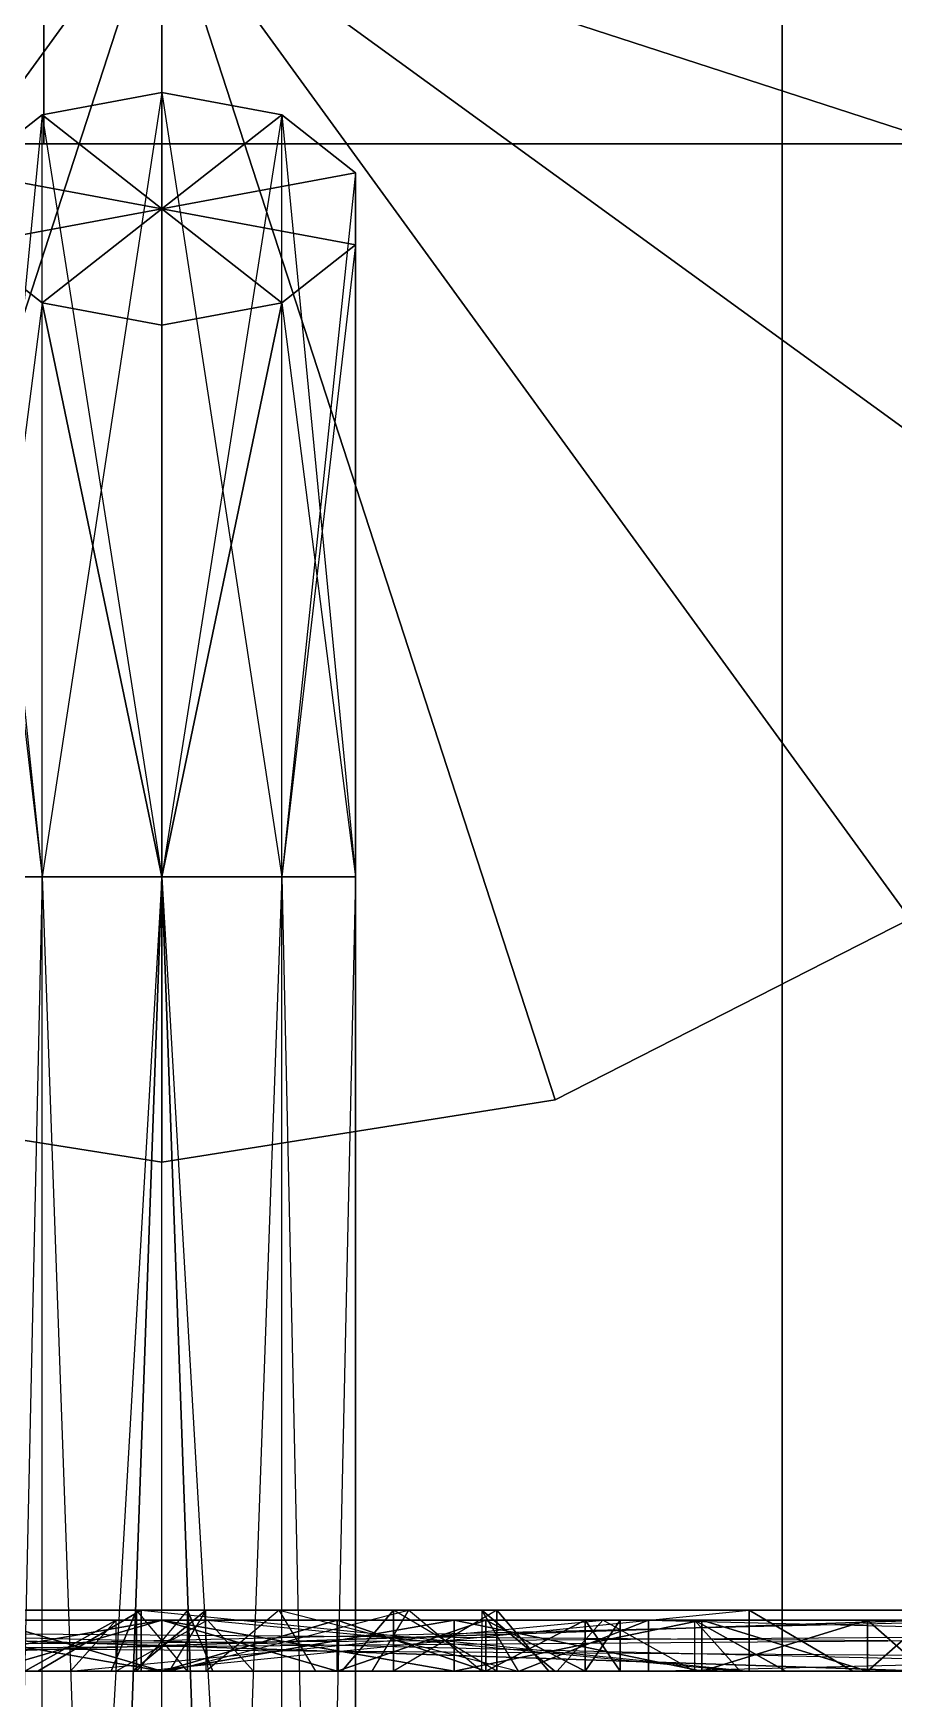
# Model space of a CAD drawing. Extents: x -14.5 to 19.3, y -2 to 15.6.
# Drawn here: x 12.574 to 13.419, y 0.473 to 2.108 of the extents above; entities that cross this region are included whole.
import ezdxf

# ---------------------------------------------------------------- set-up
doc = ezdxf.new("R2010")
doc.units = 0
doc.layers.add('UB3D', color=1, linetype='CONTINUOUS')

msp = doc.modelspace()

# ---------------------------------------------------------------- linework, layer by layer
at = {"layer": 'UB3D', "color": 77}
for points in [[(9.534, 2, -3.634), (17.334, 2, -3.634), (17.334, 10.5, -3.634), (9.534, 10.5, -3.634)], [(17.334, 2, -3.884), (9.534, 2, -3.884), (9.534, 10.5, -3.884), (17.334, 10.5, -3.884)], [(9.534, 2, -13.984), (17.334, 2, -13.984), (17.334, 10.5, -13.984), (9.534, 10.5, -13.984)], [(17.334, 2, -14.234), (9.534, 2, -14.234), (9.534, 10.5, -14.234), (17.334, 10.5, -14.234)], [(12.584, 2, -9.059), (12.584, 2, -8.809), (12.584, 10.5, -8.809), (12.584, 10.5, -9.059)], [(12.584, 2, -8.809), (14.284, 2, -8.809), (14.284, 10.5, -8.809), (12.584, 10.5, -8.809)], [(14.284, 2, -9.059), (12.584, 2, -9.059), (12.584, 10.5, -9.059), (14.284, 10.5, -9.059)], [(13.309, 0.5, -14.234), (13.309, 0.5, -3.634), (13.309, 10.5, -3.634), (13.309, 10.5, -14.234)], [(13.309, 0.5, -3.634), (13.559, 0.5, -3.634), (13.559, 10.5, -3.634), (13.309, 10.5, -3.634)], [(13.559, 0.5, -14.234), (13.309, 0.5, -14.234), (13.309, 10.5, -14.234), (13.559, 10.5, -14.234)], [(9.534, 2, -3.634), (17.334, 2, -3.634), (17.334, 2.5, -3.634), (9.534, 2.5, -3.634)], [(17.334, 2, -14.234), (9.534, 2, -14.234), (9.534, 2.5, -14.234), (17.334, 2.5, -14.234)], [(9.534, 2, -14.234), (9.534, 2, -3.634), (17.334, 2, -3.634)], [(9.534, 2, -14.234), (17.334, 2, -3.634), (17.334, 2, -14.234)], [(9.534, 2, -14.234), (17.334, 2, -14.234), (9.534, 2, -14.234)], [(9.534, 2, -3.884), (9.534, 2, -3.634), (17.334, 2, -3.634)], [(9.534, 2, -3.884), (17.334, 2, -3.634), (17.334, 2, -3.884)], [(9.534, 2, -3.884), (17.334, 2, -3.884), (9.534, 2, -3.884)], [(9.534, 2, -14.234), (9.534, 2, -13.984), (17.334, 2, -13.984)], [(9.534, 2, -14.234), (17.334, 2, -13.984), (17.334, 2, -14.234)], [(9.534, 2, -14.234), (17.334, 2, -14.234), (9.534, 2, -14.234)], [(12.584, 2, -9.059), (12.584, 2, -8.809), (14.284, 2, -8.809)], [(12.584, 2, -9.059), (14.284, 2, -8.809), (14.284, 2, -9.059)], [(12.584, 2, -9.059), (14.284, 2, -9.059), (12.584, 2, -9.059)], [(13.309, 0.5, -14.234), (13.309, 0.5, -3.634), (13.559, 0.5, -3.634)], [(13.309, 0.5, -14.234), (13.559, 0.5, -3.634), (13.559, 0.5, -14.234)], [(13.309, 0.5, -14.234), (13.559, 0.5, -14.234), (13.309, 0.5, -14.234)]]:
    msp.add_3dface(points, dxfattribs=at)
at = {"layer": 'UB3D', "color": 175}
for points in [[(12.7, 2.25, 1.7), (11.45, 2.250001, 1.7), (11.51118, 1.863728, 1.7)], [(12.7, 2.25, 9.7), (11.51118, 1.863728, 9.7), (11.45, 2.249999, 9.7)], [(12.7, 2.25, 1.7), (11.51118, 1.863728, 1.7), (11.688729, 1.515268, 1.7)], [(12.7, 2.25, 9.7), (11.688729, 1.515268, 9.7), (11.51118, 1.863728, 9.7)], [(12.7, 2.25, 1.7), (11.688729, 1.515268, 1.7), (11.965269, 1.238728, 1.7)], [(12.7, 2.25, 9.7), (11.965269, 1.238728, 9.7), (11.688729, 1.515268, 9.7)], [(12.7, 2.25, 1.7), (11.965269, 1.238728, 1.7), (12.313729, 1.061179, 1.7)], [(12.7, 2.25, 9.7), (12.313729, 1.061179, 9.7), (11.965269, 1.238728, 9.7)], [(12.7, 2.25, 1.7), (12.313729, 1.061179, 1.7), (12.7, 0.999999, 1.7)], [(12.7, 2.25, 9.7), (12.7, 0.999999, 9.7), (12.313729, 1.061179, 9.7)], [(12.7, 2.25, 1.7), (12.7, 0.999999, 1.7), (13.086271, 1.061179, 1.7)], [(12.7, 2.25, 1.7), (13.086271, 1.061179, 1.7), (13.434731, 1.238728, 1.7)], [(12.7, 2.25, 1.7), (13.434731, 1.238728, 1.7), (13.711271, 1.515268, 1.7)], [(12.7, 2.25, 1.7), (13.711271, 1.515268, 1.7), (13.88882, 1.863728, 1.7)], [(12.7, 2.25, 9.7), (13.949999, 2.249999, 9.7), (13.88882, 1.863728, 9.7)], [(12.7, 2.25, 9.7), (13.88882, 1.863728, 9.7), (13.711271, 1.515268, 9.7)], [(12.7, 2.25, 9.7), (13.711271, 1.515268, 9.7), (13.434731, 1.238728, 9.7)], [(12.7, 2.25, 9.7), (13.434731, 1.238728, 9.7), (13.086271, 1.061179, 9.7)], [(12.7, 2.25, 9.7), (13.086271, 1.061179, 9.7), (12.7, 0.999999, 9.7)], [(13.434731, 1.238728, 1.7), (13.086271, 1.061179, 1.7), (13.086271, 1.061179, 9.7), (13.434731, 1.238728, 9.7)], [(12.7, 0.999999, 1.7), (12.313729, 1.061179, 1.7), (12.313729, 1.061179, 9.7), (12.7, 0.999999, 9.7)], [(13.086271, 1.061179, 1.7), (12.7, 0.999999, 1.7), (12.7, 0.999999, 9.7), (13.086271, 1.061179, 9.7)]]:
    msp.add_3dface(points, dxfattribs=at)
at = {"layer": 'UB3D', "color": 254}
for points in [[(12.5824, 2.02831, -0.3), (12.7, 1.280011, -1.5), (12.7, 2.050101, -0.3)], [(12.5824, 2.02831, -0.3), (12.5824, 2.02831, 3.7), (12.7, 2.050101, -0.3)], [(12.5824, 2.02831, 3.7), (12.7, 2.050101, -0.3), (12.7, 2.050101, 3.7)], [(12.7, 1.936013, 3.7), (12.7, 2.050101, 3.7), (12.5824, 2.02831, 3.7)], [(12.7, 1.280011, 12.9), (12.7, 2.050101, 11.7), (12.5824, 1.280011, 12.8618)], [(12.7, 2.050101, 11.7), (12.5824, 1.280011, 12.8618), (12.5824, 2.02831, 11.7)], [(12.7, 2.050101, 11.7), (12.7, 2.050101, 7.7), (12.5824, 2.02831, 11.7)], [(12.7, 2.050101, 7.7), (12.5824, 2.02831, 11.7), (12.5824, 2.02831, 7.7)], [(12.7, 1.936013, 7.7), (12.5824, 2.02831, 7.7), (12.7, 2.050101, 7.7)], [(12.7, 1.280011, -1.5), (12.7, 2.050101, -0.3), (12.8176, 1.280011, -1.4618)], [(12.7, 2.050101, -0.3), (12.8176, 1.280011, -1.4618), (12.8176, 2.02831, -0.3)], [(12.7, 2.050101, -0.3), (12.7, 2.050101, 3.7), (12.8176, 2.02831, -0.3)], [(12.7, 2.050101, 3.7), (12.8176, 2.02831, -0.3), (12.8176, 2.02831, 3.7)], [(12.7, 1.936013, 3.7), (12.8176, 2.02831, 3.7), (12.7, 2.050101, 3.7)], [(12.8176, 2.02831, 11.7), (12.7, 1.280011, 12.9), (12.7, 2.050101, 11.7)], [(12.8176, 2.02831, 11.7), (12.8176, 2.02831, 7.7), (12.7, 2.050101, 11.7)], [(12.8176, 2.02831, 7.7), (12.7, 2.050101, 11.7), (12.7, 2.050101, 7.7)], [(12.7, 1.936013, 7.7), (12.7, 2.050101, 7.7), (12.8176, 2.02831, 7.7)], [(12.5098, 1.971266, -0.3), (12.5824, 1.280011, -1.4618), (12.5824, 2.02831, -0.3)], [(12.5098, 1.971266, -0.3), (12.5098, 1.971266, 3.7), (12.5824, 2.02831, -0.3)], [(12.5098, 1.971266, 3.7), (12.5824, 2.02831, -0.3), (12.5824, 2.02831, 3.7)], [(12.7, 1.936013, 3.7), (12.5824, 2.02831, 3.7), (12.5098, 1.971266, 3.7)], [(12.5824, 1.280011, 12.8618), (12.5824, 2.02831, 11.7), (12.5098, 1.280011, 12.7618)], [(12.5824, 2.02831, 11.7), (12.5098, 1.280011, 12.7618), (12.5098, 1.971266, 11.7)], [(12.5824, 2.02831, 11.7), (12.5824, 2.02831, 7.7), (12.5098, 1.971266, 11.7)], [(12.5824, 2.02831, 7.7), (12.5098, 1.971266, 11.7), (12.5098, 1.971266, 7.7)], [(12.7, 1.936013, 7.7), (12.5098, 1.971266, 7.7), (12.5824, 2.02831, 7.7)], [(12.5824, 1.280011, -1.4618), (12.5824, 2.02831, -0.3), (12.7, 1.280011, -1.5)], [(12.7, 1.936013, 3.7), (12.8902, 1.971266, 3.7), (12.8176, 2.02831, 3.7)], [(12.8176, 1.280011, 12.8618), (12.8176, 2.02831, 11.7), (12.7, 1.280011, 12.9)], [(12.7, 1.936013, 7.7), (12.8176, 2.02831, 7.7), (12.8902, 1.971266, 7.7)], [(12.8176, 1.280011, -1.4618), (12.8176, 2.02831, -0.3), (12.8902, 1.280011, -1.3618)], [(12.8176, 2.02831, -0.3), (12.8902, 1.280011, -1.3618), (12.8902, 1.971266, -0.3)], [(12.8176, 2.02831, -0.3), (12.8176, 2.02831, 3.7), (12.8902, 1.971266, -0.3)], [(12.8176, 2.02831, 3.7), (12.8902, 1.971266, -0.3), (12.8902, 1.971266, 3.7)], [(12.8902, 1.971266, 11.7), (12.8176, 1.280011, 12.8618), (12.8176, 2.02831, 11.7)], [(12.8902, 1.971266, 11.7), (12.8902, 1.971266, 7.7), (12.8176, 2.02831, 11.7)], [(12.8902, 1.971266, 7.7), (12.8176, 2.02831, 11.7), (12.8176, 2.02831, 7.7)], [(12.5098, 1.280011, -1.3618), (12.5098, 1.971266, -0.3), (12.5824, 1.280011, -1.4618)], [(12.7, 1.936013, 3.7), (12.5098, 1.971266, 3.7), (12.5098, 1.90076, 3.7)], [(12.7, 1.936013, 7.7), (12.5098, 1.90076, 7.7), (12.5098, 1.971266, 7.7)], [(12.7, 1.936013, 3.7), (12.8902, 1.90076, 3.7), (12.8902, 1.971266, 3.7)], [(12.7, 1.936013, 7.7), (12.8902, 1.971266, 7.7), (12.8902, 1.90076, 7.7)], [(12.8902, 1.280011, 12.7618), (12.8902, 1.971266, 11.7), (12.8176, 1.280011, 12.8618)], [(12.8902, 1.280011, -1.3618), (12.8902, 1.971266, -0.3), (12.8902, 1.280011, -1.2382)], [(12.8902, 1.971266, -0.3), (12.8902, 1.280011, -1.2382), (12.8902, 1.90076, -0.3)], [(12.8902, 1.971266, -0.3), (12.8902, 1.971266, 3.7), (12.8902, 1.90076, -0.3)], [(12.8902, 1.971266, 3.7), (12.8902, 1.90076, -0.3), (12.8902, 1.90076, 3.7)], [(12.8902, 1.90076, 11.7), (12.8902, 1.280011, 12.7618), (12.8902, 1.971266, 11.7)], [(12.8902, 1.90076, 11.7), (12.8902, 1.90076, 7.7), (12.8902, 1.971266, 11.7)], [(12.8902, 1.90076, 7.7), (12.8902, 1.971266, 11.7), (12.8902, 1.971266, 7.7)], [(12.7, 1.936013, 3.7), (12.5098, 1.90076, 3.7), (12.5824, 1.843716, 3.7)], [(12.7, 1.936013, 7.7), (12.5824, 1.843716, 7.7), (12.5098, 1.90076, 7.7)], [(12.7, 1.936013, 3.7), (12.5824, 1.843716, 3.7), (12.7, 1.821926, 3.7)], [(12.7, 1.936013, 7.7), (12.7, 1.821926, 7.7), (12.5824, 1.843716, 7.7)], [(12.7, 1.936013, 3.7), (12.7, 1.821926, 3.7), (12.8176, 1.843716, 3.7)], [(12.7, 1.936013, 3.7), (12.8176, 1.843716, 3.7), (12.8902, 1.90076, 3.7)], [(12.7, 1.936013, 7.7), (12.8902, 1.90076, 7.7), (12.8176, 1.843716, 7.7)], [(12.7, 1.936013, 7.7), (12.8176, 1.843716, 7.7), (12.7, 1.821926, 7.7)], [(12.5824, 1.843716, -0.3), (12.5098, 1.280011, -1.2382), (12.5098, 1.90076, -0.3)], [(12.5824, 1.843716, -0.3), (12.5824, 1.843716, 3.7), (12.5098, 1.90076, -0.3)], [(12.5824, 1.843716, 3.7), (12.5098, 1.90076, -0.3), (12.5098, 1.90076, 3.7)], [(12.5098, 1.280011, 12.6382), (12.5098, 1.90076, 11.7), (12.5824, 1.280011, 12.5382)], [(12.5098, 1.90076, 11.7), (12.5824, 1.280011, 12.5382), (12.5824, 1.843716, 11.7)], [(12.5098, 1.90076, 11.7), (12.5098, 1.90076, 7.7), (12.5824, 1.843716, 11.7)], [(12.5098, 1.90076, 7.7), (12.5824, 1.843716, 11.7), (12.5824, 1.843716, 7.7)], [(12.8902, 1.280011, -1.2382), (12.8902, 1.90076, -0.3), (12.8176, 1.280011, -1.1382)], [(12.8902, 1.90076, -0.3), (12.8176, 1.280011, -1.1382), (12.8176, 1.843716, -0.3)], [(12.8902, 1.90076, -0.3), (12.8902, 1.90076, 3.7), (12.8176, 1.843716, -0.3)], [(12.8902, 1.90076, 3.7), (12.8176, 1.843716, -0.3), (12.8176, 1.843716, 3.7)], [(12.8176, 1.843716, 11.7), (12.8902, 1.280011, 12.6382), (12.8902, 1.90076, 11.7)], [(12.8176, 1.843716, 11.7), (12.8176, 1.843716, 7.7), (12.8902, 1.90076, 11.7)], [(12.8176, 1.843716, 7.7), (12.8902, 1.90076, 11.7), (12.8902, 1.90076, 7.7)], [(12.8902, 1.280011, 12.6382), (12.8902, 1.90076, 11.7), (12.8902, 1.280011, 12.7618)], [(12.7, 1.280011, -1.1382), (12.5824, 1.843716, -0.3), (12.5098, 1.280011, -1.2382)], [(12.7, 1.821926, -0.3), (12.7, 1.280011, -1.1382), (12.5824, 1.843716, -0.3)], [(12.7, 1.821926, -0.3), (12.7, 1.821926, 3.7), (12.5824, 1.843716, -0.3)], [(12.7, 1.821926, 3.7), (12.5824, 1.843716, -0.3), (12.5824, 1.843716, 3.7)], [(12.5824, 1.280011, 12.5382), (12.5824, 1.843716, 11.7), (12.7, 1.280011, 12.5)], [(12.5824, 1.843716, 11.7), (12.7, 1.280011, 12.5), (12.7, 1.821926, 11.7)], [(12.5824, 1.843716, 11.7), (12.5824, 1.843716, 7.7), (12.7, 1.821926, 11.7)], [(12.5824, 1.843716, 7.7), (12.7, 1.821926, 11.7), (12.7, 1.821926, 7.7)], [(12.8176, 1.280011, -1.1382), (12.8176, 1.843716, -0.3), (12.7, 1.280011, -1.1)], [(12.8176, 1.843716, -0.3), (12.7, 1.280011, -1.1), (12.7, 1.821926, -0.3)], [(12.8176, 1.843716, -0.3), (12.8176, 1.843716, 3.7), (12.7, 1.821926, -0.3)], [(12.8176, 1.843716, 3.7), (12.7, 1.821926, -0.3), (12.7, 1.821926, 3.7)], [(12.7, 1.821926, 11.7), (12.7, 1.280011, 12.5382), (12.8176, 1.843716, 11.7)], [(12.7, 1.280011, 12.5382), (12.8176, 1.843716, 11.7), (12.8902, 1.280011, 12.6382)], [(12.7, 1.821926, 11.7), (12.7, 1.821926, 7.7), (12.8176, 1.843716, 11.7)], [(12.7, 1.821926, 7.7), (12.8176, 1.843716, 11.7), (12.8176, 1.843716, 7.7)], [(12.7, 1.280011, -1.1), (12.7, 1.821926, -0.3), (12.7, 1.280011, -1.1382)], [(12.7, 1.280011, 12.5), (12.7, 1.821926, 11.7), (12.7, 1.280011, 12.5382)], [(12.5824, -2, -1.1382), (12.7, 1.280011, -1.1382), (12.5098, -2, -1.2382)], [(12.7, 1.280011, -1.1382), (12.5098, -2, -1.2382), (12.5098, 1.280011, -1.2382)], [(12.5098, -2, -1.3618), (12.5098, 1.280011, -1.3618), (12.5824, -2, -1.4618)], [(12.5098, 1.280011, -1.3618), (12.5824, -2, -1.4618), (12.5824, 1.280011, -1.4618)], [(12.5824, -2, 12.8618), (12.5824, 1.280011, 12.8618), (12.5098, -2, 12.7618)], [(12.5824, 1.280011, 12.8618), (12.5098, -2, 12.7618), (12.5098, 1.280011, 12.7618)], [(12.5098, -2, 12.6382), (12.5098, 1.280011, 12.6382), (12.5824, -2, 12.5382)], [(12.5098, 1.280011, 12.6382), (12.5824, -2, 12.5382), (12.5824, 1.280011, 12.5382)], [(12.7, -2, -1.1), (12.7, 1.280011, -1.1), (12.5824, -2, -1.1382)], [(12.7, 1.280011, -1.1), (12.5824, -2, -1.1382), (12.7, 1.280011, -1.1382)], [(12.5824, -2, -1.4618), (12.5824, 1.280011, -1.4618), (12.7, -2, -1.5)], [(12.5824, 1.280011, -1.4618), (12.7, -2, -1.5), (12.7, 1.280011, -1.5)], [(12.7, -2, 12.9), (12.7, 1.280011, 12.9), (12.5824, -2, 12.8618)], [(12.7, 1.280011, 12.9), (12.5824, -2, 12.8618), (12.5824, 1.280011, 12.8618)], [(12.5824, -2, 12.5382), (12.5824, 1.280011, 12.5382), (12.7, -2, 12.5)], [(12.5824, 1.280011, 12.5382), (12.7, -2, 12.5), (12.7, 1.280011, 12.5)], [(12.7, -2, -1.5), (12.7, 1.280011, -1.5), (12.8176, -2, -1.4618)], [(12.7, 1.280011, -1.5), (12.8176, -2, -1.4618), (12.8176, 1.280011, -1.4618)], [(12.8176, -2, -1.1382), (12.8176, 1.280011, -1.1382), (12.7, -2, -1.1)], [(12.8176, 1.280011, -1.1382), (12.7, -2, -1.1), (12.7, 1.280011, -1.1)], [(12.7, -2, 12.5), (12.7, 1.280011, 12.5), (12.8176, -2, 12.5382)], [(12.7, 1.280011, 12.5), (12.8176, -2, 12.5382), (12.7, 1.280011, 12.5382)], [(12.8176, -2, 12.5382), (12.7, 1.280011, 12.5382), (12.8902, -2, 12.6382)], [(12.7, 1.280011, 12.5382), (12.8902, -2, 12.6382), (12.8902, 1.280011, 12.6382)], [(12.8176, -2, 12.8618), (12.8176, 1.280011, 12.8618), (12.7, -2, 12.9)], [(12.8176, 1.280011, 12.8618), (12.7, -2, 12.9), (12.7, 1.280011, 12.9)], [(12.8176, -2, -1.4618), (12.8176, 1.280011, -1.4618), (12.8902, -2, -1.3618)], [(12.8176, 1.280011, -1.4618), (12.8902, -2, -1.3618), (12.8902, 1.280011, -1.3618)], [(12.8902, -2, -1.2382), (12.8902, 1.280011, -1.2382), (12.8176, -2, -1.1382)], [(12.8902, 1.280011, -1.2382), (12.8176, -2, -1.1382), (12.8176, 1.280011, -1.1382)], [(12.8902, -2, 12.7618), (12.8902, 1.280011, 12.7618), (12.8176, -2, 12.8618)], [(12.8902, 1.280011, 12.7618), (12.8176, -2, 12.8618), (12.8176, 1.280011, 12.8618)], [(12.8902, -2, -1.3618), (12.8902, 1.280011, -1.3618), (12.8902, -2, -1.2382)], [(12.8902, 1.280011, -1.3618), (12.8902, -2, -1.2382), (12.8902, 1.280011, -1.2382)], [(12.8902, -2, 12.6382), (12.8902, 1.280011, 12.6382), (12.8902, -2, 12.7618)], [(12.8902, 1.280011, 12.6382), (12.8902, -2, 12.7618), (12.8902, 1.280011, 12.7618)]]:
    msp.add_3dface(points, dxfattribs=at)
at = {"layer": 'UB3D', "color": 2}
for points in [[(9.534, 0.56, -3.6975), (9.534, 0.5, -3.761), (17.334, 0.56, -3.6975)], [(9.534, 0.5, -3.761), (17.334, 0.56, -3.6975), (17.334, 0.5, -3.761)], [(9.534, 0.5, -3.507), (9.534, 0.56, -3.5705), (17.334, 0.5, -3.507)], [(9.534, 0.56, -3.5705), (17.334, 0.5, -3.507), (17.334, 0.56, -3.5705)], [(9.534, 0.56, -3.6975), (9.534, 0.56, -3.5705), (17.334, 0.56, -3.6975)], [(9.534, 0.56, -3.5705), (17.334, 0.56, -3.6975), (17.334, 0.56, -3.5705)], [(9.534, 0.56, -14.2975), (9.534, 0.5, -14.361), (17.334, 0.56, -14.2975)], [(9.534, 0.5, -14.361), (17.334, 0.56, -14.2975), (17.334, 0.5, -14.361)], [(9.534, 0.5, -14.107), (9.534, 0.56, -14.1705), (17.334, 0.5, -14.107)], [(9.534, 0.56, -14.1705), (17.334, 0.5, -14.107), (17.334, 0.56, -14.1705)], [(9.534, 0.56, -14.2975), (9.534, 0.56, -14.1705), (17.334, 0.56, -14.2975)], [(9.534, 0.56, -14.1705), (17.334, 0.56, -14.2975), (17.334, 0.56, -14.1705)], [(11.410001, 0.56, 9.675), (11.410001, 0.5, 9.65), (13.96, 0.56, 9.675)], [(11.410001, 0.5, 9.65), (13.96, 0.56, 9.675), (13.96, 0.5, 9.65)], [(11.410001, 0.5, 9.75), (11.410001, 0.56, 9.725), (13.96, 0.5, 9.75)], [(11.410001, 0.56, 9.725), (13.96, 0.5, 9.75), (13.96, 0.56, 9.725)], [(11.410001, 0.56, 9.675), (11.410001, 0.56, 9.725), (13.96, 0.56, 9.675)], [(11.410001, 0.56, 9.725), (13.96, 0.56, 9.675), (13.96, 0.56, 9.725)], [(11.410001, 0.56, 1.675), (11.410001, 0.5, 1.65), (13.96, 0.56, 1.675)], [(11.410001, 0.5, 1.65), (13.96, 0.56, 1.675), (13.96, 0.5, 1.65)], [(11.410001, 0.5, 1.75), (11.410001, 0.56, 1.725), (13.96, 0.5, 1.75)], [(11.410001, 0.56, 1.725), (13.96, 0.5, 1.75), (13.96, 0.56, 1.725)], [(11.410001, 0.56, 1.675), (11.410001, 0.56, 1.725), (13.96, 0.56, 1.675)], [(11.410001, 0.56, 1.725), (13.96, 0.56, 1.675), (13.96, 0.56, 1.725)], [(12.577955, 0.5, 5.6212), (12.679555, 0.56, 5.6212), (12.679555, 0.5, 5.5704)], [(12.577955, 0.5, 5.7228), (12.679555, 0.5, 5.7736), (12.679555, 0.56, 5.7228)], [(12.577955, 0.5, 5.6212), (12.577955, 0.5, 5.7228), (12.679555, 0.56, 5.6212)], [(12.577955, 0.5, 5.7228), (12.679555, 0.56, 5.6212), (12.679555, 0.56, 5.7228)], [(12.675, 0.5, 11.35), (12.675, 0.56, 11.3), (12.65, 0.5, 11.3)], [(12.675, 0.56, 11.3), (12.65, 0.5, 11.3), (12.675, 0.56, 9.7)], [(12.65, 0.5, 11.3), (12.675, 0.56, 9.7), (12.65, 0.5, 9.7)], [(12.675, 0.56, 9.7), (12.65, 0.5, 9.7), (12.675, 0.5, 9.65)], [(12.675, 0.5, 1.75), (12.675, 0.56, 1.7), (12.65, 0.5, 1.7)], [(12.675, 0.56, 1.7), (12.65, 0.5, 1.7), (12.675, 0.56, 0.2)], [(12.65, 0.5, 1.7), (12.675, 0.56, 0.2), (12.65, 0.5, 0.2)], [(12.675, 0.56, 0.2), (12.65, 0.5, 0.2), (12.675, 0.5, 0.15)], [(12.67143, 0.5, 4.908161), (12.743111, 0.56, 4.83616), (12.70711, 0.5, 4.800319)], [(12.67143, 0.5, 4.908161), (12.74343, 0.5, 4.979841), (12.743111, 0.56, 4.83616)], [(12.675, 0.5, 11.35), (12.725, 0.5, 11.35), (12.675, 0.56, 11.3)], [(12.725, 0.5, 11.35), (12.675, 0.56, 11.3), (12.725, 0.56, 11.3)], [(12.675, 0.56, 11.3), (12.725, 0.56, 11.3), (12.675, 0.56, 9.7)], [(12.725, 0.56, 11.3), (12.675, 0.56, 9.7), (12.725, 0.56, 9.7)], [(12.675, 0.56, 9.7), (12.725, 0.56, 9.7), (12.675, 0.5, 9.65)], [(12.725, 0.56, 9.7), (12.675, 0.5, 9.65), (12.725, 0.5, 9.65)], [(12.675, 0.5, 1.75), (12.725, 0.5, 1.75), (12.675, 0.56, 1.7)], [(12.725, 0.5, 1.75), (12.675, 0.56, 1.7), (12.725, 0.56, 1.7)], [(12.675, 0.56, 1.7), (12.725, 0.56, 1.7), (12.675, 0.56, 0.2)], [(12.725, 0.56, 1.7), (12.675, 0.56, 0.2), (12.725, 0.56, 0.2)], [(12.675, 0.56, 0.2), (12.725, 0.56, 0.2), (12.675, 0.5, 0.15)], [(12.725, 0.56, 0.2), (12.675, 0.5, 0.15), (12.725, 0.5, 0.15)], [(12.679555, 0.56, 5.6212), (12.679555, 0.5, 5.5704), (13.276888, 0.56, 5.6212)], [(12.679555, 0.5, 5.5704), (13.276888, 0.56, 5.6212), (13.276888, 0.5, 5.5704)], [(12.679555, 0.5, 5.7736), (12.679555, 0.56, 5.7228), (13.276888, 0.5, 5.7736)], [(12.679555, 0.56, 5.7228), (13.276888, 0.5, 5.7736), (13.276888, 0.56, 5.7228)], [(12.679555, 0.56, 5.6212), (12.679555, 0.56, 5.7228), (13.276888, 0.56, 5.6212)], [(12.679555, 0.56, 5.7228), (13.276888, 0.56, 5.6212), (13.276888, 0.56, 5.7228)], [(12.743111, 0.56, 4.83616), (12.70711, 0.5, 4.800319), (12.942222, 0.56, 4.63616)], [(12.70711, 0.5, 4.800319), (12.942222, 0.56, 4.63616), (12.906221, 0.5, 4.600319)], [(12.725, 0.5, 11.35), (12.75, 0.5, 11.3), (12.725, 0.56, 11.3)], [(12.75, 0.5, 11.3), (12.725, 0.56, 11.3), (12.75, 0.5, 9.7)], [(12.725, 0.56, 11.3), (12.75, 0.5, 9.7), (12.725, 0.56, 9.7)], [(12.75, 0.5, 9.7), (12.725, 0.56, 9.7), (12.725, 0.5, 9.65)], [(12.725, 0.5, 1.75), (12.75, 0.5, 1.7), (12.725, 0.56, 1.7)], [(12.75, 0.5, 1.7), (12.725, 0.56, 1.7), (12.75, 0.5, 0.2)], [(12.725, 0.56, 1.7), (12.75, 0.5, 0.2), (12.725, 0.56, 0.2)], [(12.75, 0.5, 0.2), (12.725, 0.56, 0.2), (12.725, 0.5, 0.15)], [(12.74343, 0.5, 4.979841), (12.743111, 0.56, 4.83616), (12.815111, 0.56, 4.90784)], [(12.743111, 0.56, 4.83616), (12.815111, 0.56, 4.90784), (12.942222, 0.56, 4.63616)], [(12.74343, 0.5, 4.979841), (12.851112, 0.5, 4.943681), (12.815111, 0.56, 4.90784)], [(12.851112, 0.5, 4.943681), (12.815111, 0.56, 4.90784), (13.050223, 0.5, 4.743681)], [(12.815111, 0.56, 4.90784), (13.050223, 0.5, 4.743681), (13.014222, 0.56, 4.70784)], [(12.815111, 0.56, 4.90784), (12.942222, 0.56, 4.63616), (13.014222, 0.56, 4.70784)], [(12.927422, 0.5, 5.7736), (12.927422, 0.56, 5.672), (12.876622, 0.5, 5.672)], [(12.927422, 0.56, 5.672), (12.876622, 0.5, 5.672), (12.927422, 0.56, 4.672)], [(12.876622, 0.5, 5.672), (12.927422, 0.56, 4.672), (12.876622, 0.5, 4.672)], [(12.927422, 0.56, 4.672), (12.876622, 0.5, 4.672), (12.927422, 0.5, 4.5704)], [(12.942222, 0.56, 4.63616), (12.906221, 0.5, 4.600319), (13.013903, 0.5, 4.564159)], [(12.927422, 0.5, 5.7736), (13.029022, 0.5, 5.7736), (12.927422, 0.56, 5.672)], [(13.029022, 0.5, 5.7736), (12.927422, 0.56, 5.672), (13.029022, 0.56, 5.672)], [(12.927422, 0.56, 5.672), (13.029022, 0.56, 5.672), (12.927422, 0.56, 4.672)], [(13.029022, 0.56, 5.672), (12.927422, 0.56, 4.672), (13.029022, 0.56, 4.672)], [(12.927422, 0.56, 4.672), (13.029022, 0.56, 4.672), (12.927422, 0.5, 4.5704)], [(13.029022, 0.56, 4.672), (12.927422, 0.5, 4.5704), (13.029022, 0.5, 4.5704)], [(12.942222, 0.56, 4.63616), (13.014222, 0.56, 4.70784), (13.013903, 0.5, 4.564159)], [(13.014222, 0.56, 4.70784), (13.013903, 0.5, 4.564159), (13.085903, 0.5, 4.635839)], [(13.050223, 0.5, 4.743681), (13.014222, 0.56, 4.70784), (13.085903, 0.5, 4.635839)], [(13.029022, 0.5, 5.7736), (13.079822, 0.5, 5.672), (13.029022, 0.56, 5.672)], [(13.079822, 0.5, 5.672), (13.029022, 0.56, 5.672), (13.079822, 0.5, 4.672)], [(13.029022, 0.56, 5.672), (13.079822, 0.5, 4.672), (13.029022, 0.56, 4.672)], [(13.079822, 0.5, 4.672), (13.029022, 0.56, 4.672), (13.029022, 0.5, 4.5704)], [(13.276888, 0.56, 5.6212), (13.276888, 0.5, 5.5704), (13.378488, 0.5, 5.6212)], [(13.276888, 0.5, 5.7736), (13.276888, 0.56, 5.7228), (13.378488, 0.5, 5.7228)], [(13.276888, 0.56, 5.6212), (13.276888, 0.56, 5.7228), (13.378488, 0.5, 5.6212)], [(13.276888, 0.56, 5.7228), (13.378488, 0.5, 5.6212), (13.378488, 0.5, 5.7228)]]:
    msp.add_3dface(points, dxfattribs=at)
at = {"layer": 'UB3D', "color": 253}
for points in [[(8.546198, 0.5, 5.677802), (8.591099, 0.55, 5.632901), (15.658198, 0.5, 12.789802)], [(8.591099, 0.55, 5.632901), (15.658198, 0.5, 12.789802), (15.703099, 0.55, 12.744901)], [(8.680901, 0.55, 5.543099), (8.591099, 0.55, 5.632901), (15.792901, 0.55, 12.655099)], [(8.591099, 0.55, 5.632901), (15.792901, 0.55, 12.655099), (15.703099, 0.55, 12.744901)], [(8.680901, 0.55, 5.543099), (8.725802, 0.5, 5.498198), (15.792901, 0.55, 12.655099)], [(8.725802, 0.5, 5.498198), (15.792901, 0.55, 12.655099), (15.837802, 0.5, 12.610198)], [(13.45, 0.5, 13.45), (11.95, 0.5, 13.45), (13.45, 0.55, 13.45)], [(11.95, 0.5, 13.45), (13.45, 0.55, 13.45), (11.95, 0.55, 13.45)], [(13.45, 0.55, 13.45), (11.95, 0.55, 13.45), (13.45, 0.5, 13.45)], [(11.95, 0.55, 13.45), (13.45, 0.5, 13.45), (11.95, 0.5, 13.45)], [(11.95, 0.5, 11.95), (13.45, 0.5, 11.95), (11.95, 0.55, 11.95)], [(13.45, 0.5, 11.95), (11.95, 0.55, 11.95), (13.45, 0.55, 11.95)], [(11.95, 0.55, 11.95), (13.45, 0.55, 11.95), (11.95, 0.5, 11.95)], [(13.45, 0.55, 11.95), (11.95, 0.5, 11.95), (13.45, 0.5, 11.95)], [(11.95, 0.55, 13.45), (12.569372, 0.55, 13.130623), (12.612209, 0.55, 13.141353)], [(11.95, 0.55, 13.45), (12.612209, 0.55, 13.141353), (12.655892, 0.55, 13.147833)], [(11.95, 0.55, 13.45), (12.655892, 0.55, 13.147833), (12.7, 0.55, 13.15)], [(11.95, 0.55, 13.45), (12.7, 0.55, 13.15), (13.45, 0.55, 13.45)], [(11.95, 0.55, 11.95), (13.45, 0.55, 11.95), (12.872208, 0.55, 12.284254)], [(11.95, 0.55, 11.95), (12.872208, 0.55, 12.284254), (12.830628, 0.55, 12.269377)], [(11.95, 0.55, 11.95), (12.830628, 0.55, 12.269377), (12.787791, 0.55, 12.258647)], [(11.95, 0.55, 11.95), (12.787791, 0.55, 12.258647), (12.744108, 0.55, 12.252167)], [(11.95, 0.55, 11.95), (12.744108, 0.55, 12.252167), (12.7, 0.55, 12.25)], [(11.95, 0.55, 11.95), (12.7, 0.55, 12.25), (12.655892, 0.55, 12.252167)], [(11.95, 0.55, 11.95), (12.655892, 0.55, 12.252167), (12.612209, 0.55, 12.258647)], [(11.95, 0.55, 11.95), (12.612209, 0.55, 12.258647), (12.569372, 0.55, 12.269377)], [(12.076398, 0.55, -1.716678), (12.120242, 0.55, -1.775795), (12.655892, 0.55, -1.747833)], [(12.076398, 0.55, -1.716678), (12.655892, 0.55, -1.747833), (12.612209, 0.55, -1.741353)], [(12.076398, 0.55, -1.716678), (12.612209, 0.55, -1.741353), (12.569372, 0.55, -1.730623)], [(12.16967, 0.55, -0.76967), (13.23033, 0.55, -0.76967), (12.120242, 0.55, -0.824205)], [(13.23033, 0.55, -0.76967), (12.120242, 0.55, -0.824205), (13.279758, 0.55, -0.824205)], [(12.120242, 0.55, -0.824205), (13.279758, 0.55, -0.824205), (12.7, 0.55, -0.85)], [(12.120242, 0.55, -0.824205), (12.569372, 0.55, -0.869377), (12.612209, 0.55, -0.858647)], [(12.120242, 0.55, -0.824205), (12.612209, 0.55, -0.858647), (12.655892, 0.55, -0.852167)], [(12.120242, 0.55, -0.824205), (12.655892, 0.55, -0.852167), (12.7, 0.55, -0.85)], [(12.16967, 0.55, -1.83033), (13.279758, 0.55, -1.775795), (12.120242, 0.55, -1.775795)], [(13.279758, 0.55, -1.775795), (12.120242, 0.55, -1.775795), (12.7, 0.55, -1.75)], [(12.120242, 0.55, -1.775795), (12.7, 0.55, -1.75), (12.655892, 0.55, -1.747833)], [(12.224205, 0.55, -0.720242), (13.175795, 0.55, -0.720242), (12.16967, 0.55, -0.76967)], [(13.175795, 0.55, -0.720242), (12.16967, 0.55, -0.76967), (13.23033, 0.55, -0.76967)], [(12.224205, 0.55, -1.879758), (13.23033, 0.55, -1.83033), (12.16967, 0.55, -1.83033)], [(13.23033, 0.55, -1.83033), (12.16967, 0.55, -1.83033), (13.279758, 0.55, -1.775795)], [(12.283322, 0.55, -0.676398), (13.116678, 0.55, -0.676398), (12.224205, 0.55, -0.720242)], [(13.116678, 0.55, -0.676398), (12.224205, 0.55, -0.720242), (13.175795, 0.55, -0.720242)], [(12.283322, 0.55, -1.923602), (13.175795, 0.55, -1.879758), (12.224205, 0.55, -1.879758)], [(13.175795, 0.55, -1.879758), (12.224205, 0.55, -1.879758), (13.23033, 0.55, -1.83033)], [(12.346452, 0.55, -0.638559), (13.053548, 0.55, -0.638559), (12.283322, 0.55, -0.676398)], [(13.053548, 0.55, -0.638559), (12.283322, 0.55, -0.676398), (13.116678, 0.55, -0.676398)], [(12.346452, 0.55, -1.961441), (13.116678, 0.55, -1.923602), (12.283322, 0.55, -1.923602)], [(13.116678, 0.55, -1.923602), (12.283322, 0.55, -1.923602), (13.175795, 0.55, -1.879758)], [(12.412987, 0.55, -0.60709), (12.987013, 0.55, -0.60709), (12.346452, 0.55, -0.638559)], [(12.987013, 0.55, -0.60709), (12.346452, 0.55, -0.638559), (13.053548, 0.55, -0.638559)], [(12.412987, 0.55, -1.99291), (13.053548, 0.55, -1.961441), (12.346452, 0.55, -1.961441)], [(13.053548, 0.55, -1.961441), (12.346452, 0.55, -1.961441), (13.116678, 0.55, -1.923602)], [(12.7, 0.5, -0.55), (12.412987, 0.5, -0.60709), (12.7, 0.55, -0.55)], [(12.412987, 0.5, -0.60709), (12.7, 0.55, -0.55), (12.412987, 0.55, -0.60709)], [(12.7, 0.55, -0.55), (12.412987, 0.55, -0.60709), (12.7, 0.5, -0.55)], [(12.412987, 0.55, -0.60709), (12.7, 0.5, -0.55), (12.412987, 0.5, -0.60709)], [(12.412987, 0.5, -1.992909), (12.7, 0.5, -2.05), (12.412987, 0.55, -1.992909)], [(12.7, 0.5, -2.05), (12.412987, 0.55, -1.992909), (12.7, 0.55, -2.05)], [(12.412987, 0.55, -1.992909), (12.7, 0.55, -2.05), (12.412987, 0.5, -1.992909)], [(12.7, 0.55, -2.05), (12.412987, 0.5, -1.992909), (12.7, 0.5, -2.05)], [(12.482286, 0.55, -0.582295), (12.917714, 0.55, -0.582295), (12.412987, 0.55, -0.60709)], [(12.917714, 0.55, -0.582295), (12.412987, 0.55, -0.60709), (12.987013, 0.55, -0.60709)], [(12.482286, 0.55, -2.017705), (12.987013, 0.55, -1.99291), (12.412987, 0.55, -1.99291)], [(12.987013, 0.55, -1.99291), (12.412987, 0.55, -1.99291), (13.053548, 0.55, -1.961441)], [(12.553682, 0.55, -0.564411), (12.846318, 0.55, -0.564411), (12.482286, 0.55, -0.582295)], [(12.846318, 0.55, -0.564411), (12.482286, 0.55, -0.582295), (12.917714, 0.55, -0.582295)], [(12.553682, 0.55, -2.035589), (12.917714, 0.55, -2.017705), (12.482286, 0.55, -2.017705)], [(12.917714, 0.55, -2.017705), (12.482286, 0.55, -2.017705), (12.987013, 0.55, -1.99291)], [(12.7, 0.5, -0.85), (12.527792, 0.5, -0.884254), (12.7, 0.55, -0.85)], [(12.527792, 0.5, -0.884254), (12.7, 0.55, -0.85), (12.527792, 0.55, -0.884254)], [(12.7, 0.55, -0.85), (12.527792, 0.55, -0.884254), (12.7, 0.5, -0.85)], [(12.527792, 0.55, -0.884254), (12.7, 0.5, -0.85), (12.527792, 0.5, -0.884254)], [(12.527792, 0.5, -1.715745), (12.7, 0.5, -1.75), (12.527792, 0.55, -1.715745)], [(12.7, 0.5, -1.75), (12.527792, 0.55, -1.715745), (12.7, 0.55, -1.75)], [(12.527792, 0.55, -1.715745), (12.7, 0.55, -1.75), (12.527792, 0.5, -1.715745)], [(12.7, 0.55, -1.75), (12.527792, 0.5, -1.715745), (12.7, 0.5, -1.75)], [(12.7, 0.5, 13.15), (12.527792, 0.5, 13.115745), (12.7, 0.55, 13.15)], [(12.527792, 0.5, 13.115745), (12.7, 0.55, 13.15), (12.527792, 0.55, 13.115745)], [(12.7, 0.55, 13.15), (12.527792, 0.55, 13.115745), (12.7, 0.5, 13.15)], [(12.527792, 0.55, 13.115745), (12.7, 0.5, 13.15), (12.527792, 0.5, 13.115745)], [(12.527792, 0.5, 12.284254), (12.7, 0.5, 12.25), (12.527792, 0.55, 12.284254)], [(12.7, 0.5, 12.25), (12.527792, 0.55, 12.284254), (12.7, 0.55, 12.25)], [(12.527792, 0.55, 12.284254), (12.7, 0.55, 12.25), (12.527792, 0.5, 12.284254)], [(12.7, 0.55, 12.25), (12.527792, 0.5, 12.284254), (12.7, 0.5, 12.25)], [(12.626487, 0.55, -0.553611), (12.773513, 0.55, -0.553611), (12.553682, 0.55, -0.564411)], [(12.773513, 0.55, -0.553611), (12.553682, 0.55, -0.564411), (12.846318, 0.55, -0.564411)], [(12.626487, 0.55, -2.046389), (12.846318, 0.55, -2.035589), (12.553682, 0.55, -2.035589)], [(12.846318, 0.55, -2.035589), (12.553682, 0.55, -2.035589), (12.917714, 0.55, -2.017705)], [(12.565297, 0.5, -1.255099), (12.655099, 0.55, -1.344901), (12.610198, 0.5, -1.389802)], [(12.565297, 0.5, -1.255099), (12.655099, 0.5, -1.165297), (12.655099, 0.55, -1.344901)], [(12.655099, 0.55, -1.344901), (12.610198, 0.5, -1.389802), (13.133099, 0.55, -1.822901)], [(12.610198, 0.5, -1.389802), (13.133099, 0.55, -1.822901), (13.088198, 0.5, -1.867802)], [(12.7, 0.55, -0.55), (12.626487, 0.55, -0.553611), (12.773513, 0.55, -0.553611)], [(12.7, 0.55, -2.05), (12.773513, 0.55, -2.046389), (12.626487, 0.55, -2.046389)], [(12.773513, 0.55, -2.046389), (12.626487, 0.55, -2.046389), (12.846318, 0.55, -2.035589)], [(12.655099, 0.5, -1.165297), (12.789802, 0.5, -1.210198), (12.744901, 0.55, -1.255099)], [(12.655099, 0.5, -1.165297), (12.655099, 0.55, -1.344901), (12.744901, 0.55, -1.255099)], [(12.655099, 0.55, -1.344901), (12.744901, 0.55, -1.255099), (13.133099, 0.55, -1.822901)], [(12.987012, 0.5, -0.60709), (12.7, 0.5, -0.55), (12.987012, 0.55, -0.60709)], [(12.7, 0.5, -0.55), (12.987012, 0.55, -0.60709), (12.7, 0.55, -0.55)], [(12.987012, 0.55, -0.60709), (12.7, 0.55, -0.55), (12.987012, 0.5, -0.60709)], [(12.7, 0.55, -0.55), (12.987012, 0.5, -0.60709), (12.7, 0.5, -0.55)], [(12.7, 0.5, -2.05), (12.987012, 0.5, -1.992909), (12.7, 0.55, -2.05)], [(12.987012, 0.5, -1.992909), (12.7, 0.55, -2.05), (12.987012, 0.55, -1.992909)], [(12.7, 0.55, -2.05), (12.987012, 0.55, -1.992909), (12.7, 0.5, -2.05)], [(12.987012, 0.55, -1.992909), (12.7, 0.5, -2.05), (12.987012, 0.5, -1.992909)], [(12.872207, 0.5, -0.884254), (12.7, 0.5, -0.85), (12.872207, 0.55, -0.884254)], [(12.7, 0.5, -0.85), (12.872207, 0.55, -0.884254), (12.7, 0.55, -0.85)], [(12.872207, 0.55, -0.884254), (12.7, 0.55, -0.85), (12.872207, 0.5, -0.884254)], [(12.7, 0.55, -0.85), (12.872207, 0.5, -0.884254), (12.7, 0.5, -0.85)], [(12.7, 0.5, -1.75), (12.872207, 0.5, -1.715745), (12.7, 0.55, -1.75)], [(12.872207, 0.5, -1.715745), (12.7, 0.55, -1.75), (12.872207, 0.55, -1.715745)], [(12.7, 0.55, -1.75), (12.872207, 0.55, -1.715745), (12.7, 0.5, -1.75)], [(12.872207, 0.55, -1.715745), (12.7, 0.5, -1.75), (12.872207, 0.5, -1.715745)], [(13.279758, 0.55, -0.824205), (12.7, 0.55, -0.85), (12.744108, 0.55, -0.852167)], [(12.744108, 0.55, -1.747833), (12.7, 0.55, -1.75), (13.279758, 0.55, -1.775795)], [(12.872207, 0.5, 13.115745), (12.7, 0.5, 13.15), (12.872207, 0.55, 13.115745)], [(12.7, 0.5, 13.15), (12.872207, 0.55, 13.115745), (12.7, 0.55, 13.15)], [(12.872207, 0.55, 13.115745), (12.7, 0.55, 13.15), (12.872207, 0.5, 13.115745)], [(12.7, 0.55, 13.15), (12.872207, 0.5, 13.115745), (12.7, 0.5, 13.15)], [(12.7, 0.5, 12.25), (12.872207, 0.5, 12.284254), (12.7, 0.55, 12.25)], [(12.872207, 0.5, 12.284254), (12.7, 0.55, 12.25), (12.872207, 0.55, 12.284254)], [(12.7, 0.55, 12.25), (12.872207, 0.55, 12.284254), (12.7, 0.5, 12.25)], [(12.872207, 0.55, 12.284254), (12.7, 0.5, 12.25), (12.872207, 0.5, 12.284254)], [(13.45, 0.55, 13.45), (12.7, 0.55, 13.15), (12.744108, 0.55, 13.147833)], [(12.744108, 0.55, -0.852167), (12.787791, 0.55, -0.858647), (13.279758, 0.55, -0.824205)], [(12.744108, 0.55, -1.747833), (13.279758, 0.55, -1.775795), (13.323602, 0.55, -1.716678)], [(12.744108, 0.55, -1.747833), (13.323602, 0.55, -1.716678), (12.787791, 0.55, -1.741353)], [(13.45, 0.55, 13.45), (12.744108, 0.55, 13.147833), (12.787791, 0.55, 13.141353)], [(12.789802, 0.5, -1.210198), (12.744901, 0.55, -1.255099), (13.267802, 0.5, -1.688198)], [(12.744901, 0.55, -1.255099), (13.267802, 0.5, -1.688198), (13.222901, 0.55, -1.733099)], [(12.744901, 0.55, -1.255099), (13.133099, 0.55, -1.822901), (13.222901, 0.55, -1.733099)], [(12.787791, 0.55, -0.858647), (13.279758, 0.55, -0.824205), (12.830628, 0.55, -0.869377)], [(13.323602, 0.55, -1.716678), (12.830628, 0.55, -1.730623), (12.787791, 0.55, -1.741353)], [(13.45, 0.55, 13.45), (12.787791, 0.55, 13.141353), (12.830628, 0.55, 13.130623)], [(13.279758, 0.55, -0.824205), (12.830628, 0.55, -0.869377), (13.323602, 0.55, -0.883322)], [(12.830628, 0.55, -0.869377), (13.323602, 0.55, -0.883322), (12.872208, 0.55, -0.884254)], [(12.872208, 0.55, -1.715746), (13.323602, 0.55, -1.716678), (12.830628, 0.55, -1.730623)], [(13.45, 0.55, 13.45), (12.830628, 0.55, 13.130623), (12.872208, 0.55, 13.115746)], [(13.018198, 0.5, -0.981801), (12.872207, 0.5, -0.884254), (13.018198, 0.55, -0.981801)], [(12.872207, 0.5, -0.884254), (13.018198, 0.55, -0.981801), (12.872207, 0.55, -0.884254)], [(13.018198, 0.55, -0.981801), (12.872207, 0.55, -0.884254), (13.018198, 0.5, -0.981801)], [(12.872207, 0.55, -0.884254), (13.018198, 0.5, -0.981801), (12.872207, 0.5, -0.884254)], [(12.872207, 0.5, -1.715745), (13.018198, 0.5, -1.618198), (12.872207, 0.55, -1.715745)], [(13.018198, 0.5, -1.618198), (12.872207, 0.55, -1.715745), (13.018198, 0.55, -1.618198)], [(12.872207, 0.55, -1.715745), (13.018198, 0.55, -1.618198), (12.872207, 0.5, -1.715745)], [(13.018198, 0.55, -1.618198), (12.872207, 0.5, -1.715745), (13.018198, 0.5, -1.618198)], [(13.018198, 0.5, 13.018198), (12.872207, 0.5, 13.115745), (13.018198, 0.55, 13.018198)], [(12.872207, 0.5, 13.115745), (13.018198, 0.55, 13.018198), (12.872207, 0.55, 13.115745)], [(13.018198, 0.55, 13.018198), (12.872207, 0.55, 13.115745), (13.018198, 0.5, 13.018198)], [(12.872207, 0.55, 13.115745), (13.018198, 0.5, 13.018198), (12.872207, 0.5, 13.115745)], [(12.872207, 0.5, 12.284254), (13.018198, 0.5, 12.381801), (12.872207, 0.55, 12.284254)], [(13.018198, 0.5, 12.381801), (12.872207, 0.55, 12.284254), (13.018198, 0.55, 12.381801)], [(12.872207, 0.55, 12.284254), (13.018198, 0.55, 12.381801), (12.872207, 0.5, 12.284254)], [(13.018198, 0.55, 12.381801), (12.872207, 0.5, 12.284254), (13.018198, 0.5, 12.381801)], [(13.323602, 0.55, -0.883322), (12.872208, 0.55, -0.884254), (12.912129, 0.55, -0.903135)], [(12.912129, 0.55, -1.696865), (13.361441, 0.55, -1.653548), (12.872208, 0.55, -1.715746)], [(13.361441, 0.55, -1.653548), (12.872208, 0.55, -1.715746), (13.323602, 0.55, -1.716678)], [(13.45, 0.55, 13.45), (12.872208, 0.55, 13.115746), (12.912129, 0.55, 13.096865)], [(13.45, 0.55, 11.95), (12.912129, 0.55, 12.303135), (12.872208, 0.55, 12.284254)], [(12.950007, 0.55, -0.925839), (13.323602, 0.55, -0.883322), (12.912129, 0.55, -0.903135)], [(12.950007, 0.55, -1.674161), (12.912129, 0.55, -1.696865), (13.361441, 0.55, -1.653548)], [(13.45, 0.55, 13.45), (12.912129, 0.55, 13.096865), (12.950007, 0.55, 13.074161)], [(13.45, 0.55, 11.95), (12.950007, 0.55, 12.325839), (12.912129, 0.55, 12.303135)], [(12.950007, 0.55, -0.925839), (12.985477, 0.55, -0.952145), (13.361441, 0.55, -0.946452)], [(12.950007, 0.55, -0.925839), (13.361441, 0.55, -0.946452), (13.323602, 0.55, -0.883322)], [(12.985477, 0.55, -1.647855), (12.950007, 0.55, -1.674161), (13.361441, 0.55, -1.653548)], [(13.45, 0.55, 13.45), (12.950007, 0.55, 13.074161), (12.985477, 0.55, 13.047855)], [(13.45, 0.55, 11.95), (12.985477, 0.55, 12.352145), (12.950007, 0.55, 12.325839)], [(13.018198, 0.55, -0.981802), (13.361441, 0.55, -0.946452), (12.985477, 0.55, -0.952145)], [(12.985477, 0.55, -1.647855), (13.361441, 0.55, -1.653548), (13.39291, 0.55, -1.587013)], [(12.985477, 0.55, -1.647855), (13.39291, 0.55, -1.587013), (13.018198, 0.55, -1.618198)], [(13.45, 0.55, 13.45), (12.985477, 0.55, 13.047855), (13.018198, 0.55, 13.018198)], [(13.45, 0.55, 11.95), (13.018198, 0.55, 12.381802), (12.985477, 0.55, 12.352145)], [(13.23033, 0.5, -0.769669), (12.987012, 0.5, -0.60709), (13.23033, 0.55, -0.769669)], [(12.987012, 0.5, -0.60709), (13.23033, 0.55, -0.769669), (12.987012, 0.55, -0.60709)], [(13.23033, 0.55, -0.769669), (12.987012, 0.55, -0.60709), (13.23033, 0.5, -0.769669)], [(12.987012, 0.55, -0.60709), (13.23033, 0.5, -0.769669), (12.987012, 0.5, -0.60709)], [(12.987012, 0.5, -1.992909), (13.23033, 0.5, -1.83033), (12.987012, 0.55, -1.992909)], [(13.23033, 0.5, -1.83033), (12.987012, 0.55, -1.992909), (13.23033, 0.55, -1.83033)], [(12.987012, 0.55, -1.992909), (13.23033, 0.55, -1.83033), (12.987012, 0.5, -1.992909)], [(13.23033, 0.55, -1.83033), (12.987012, 0.5, -1.992909), (13.23033, 0.5, -1.83033)], [(13.115745, 0.5, -1.127792), (13.018198, 0.5, -0.981801), (13.115745, 0.55, -1.127792)], [(13.018198, 0.5, -0.981801), (13.115745, 0.55, -1.127792), (13.018198, 0.55, -0.981801)], [(13.115745, 0.55, -1.127792), (13.018198, 0.55, -0.981801), (13.115745, 0.5, -1.127792)], [(13.018198, 0.55, -0.981801), (13.115745, 0.5, -1.127792), (13.018198, 0.5, -0.981801)], [(13.018198, 0.5, -1.618198), (13.115745, 0.5, -1.472207), (13.018198, 0.55, -1.618198)], [(13.115745, 0.5, -1.472207), (13.018198, 0.55, -1.618198), (13.115745, 0.55, -1.472207)], [(13.018198, 0.55, -1.618198), (13.115745, 0.55, -1.472207), (13.018198, 0.5, -1.618198)], [(13.115745, 0.55, -1.472207), (13.018198, 0.5, -1.618198), (13.115745, 0.5, -1.472207)], [(13.018198, 0.55, -0.981802), (13.047855, 0.55, -1.014523), (13.39291, 0.55, -1.012987)], [(13.018198, 0.55, -0.981802), (13.39291, 0.55, -1.012987), (13.361441, 0.55, -0.946452)], [(13.047855, 0.55, -1.585477), (13.018198, 0.55, -1.618198), (13.39291, 0.55, -1.587013)], [(13.115745, 0.5, 12.872207), (13.018198, 0.5, 13.018198), (13.115745, 0.55, 12.872207)], [(13.018198, 0.5, 13.018198), (13.115745, 0.55, 12.872207), (13.018198, 0.55, 13.018198)], [(13.115745, 0.55, 12.872207), (13.018198, 0.55, 13.018198), (13.115745, 0.5, 12.872207)], [(13.018198, 0.55, 13.018198), (13.115745, 0.5, 12.872207), (13.018198, 0.5, 13.018198)], [(13.018198, 0.5, 12.381801), (13.115745, 0.5, 12.527792), (13.018198, 0.55, 12.381801)], [(13.115745, 0.5, 12.527792), (13.018198, 0.55, 12.381801), (13.115745, 0.55, 12.527792)], [(13.018198, 0.55, 12.381801), (13.115745, 0.55, 12.527792), (13.018198, 0.5, 12.381801)], [(13.115745, 0.55, 12.527792), (13.018198, 0.5, 12.381801), (13.115745, 0.5, 12.527792)], [(13.45, 0.55, 13.45), (13.018198, 0.55, 13.018198), (13.047855, 0.55, 12.985477)], [(13.45, 0.55, 11.95), (13.047855, 0.55, 12.414523), (13.018198, 0.55, 12.381802)], [(13.074161, 0.55, -1.049993), (13.39291, 0.55, -1.012987), (13.047855, 0.55, -1.014523)], [(13.047855, 0.55, -1.585477), (13.39291, 0.55, -1.587013), (13.417705, 0.55, -1.517714)], [(13.047855, 0.55, -1.585477), (13.417705, 0.55, -1.517714), (13.074161, 0.55, -1.550007)], [(13.45, 0.55, 13.45), (13.047855, 0.55, 12.985477), (13.074161, 0.55, 12.950007)], [(13.45, 0.55, 11.95), (13.074161, 0.55, 12.449993), (13.047855, 0.55, 12.414523)], [(13.051, 0.5, -1.8415), (13.178, 0.55, -1.8415), (13.178, 0.5, -1.905)], [(13.051, 0.5, -1.7145), (13.178, 0.5, -1.651), (13.178, 0.55, -1.7145)], [(13.051, 0.5, -1.8415), (13.051, 0.5, -1.7145), (13.178, 0.55, -1.8415)], [(13.051, 0.5, -1.7145), (13.178, 0.55, -1.8415), (13.178, 0.55, -1.7145)], [(13.074161, 0.55, -1.049993), (13.096865, 0.55, -1.087871), (13.417705, 0.55, -1.082286)], [(13.074161, 0.55, -1.049993), (13.417705, 0.55, -1.082286), (13.39291, 0.55, -1.012987)], [(13.096865, 0.55, -1.512129), (13.074161, 0.55, -1.550007), (13.417705, 0.55, -1.517714)], [(13.45, 0.55, 13.45), (13.074161, 0.55, 12.950007), (13.096865, 0.55, 12.912129)], [(13.45, 0.55, 11.95), (13.096865, 0.55, 12.487871), (13.074161, 0.55, 12.449993)], [(13.133099, 0.55, -1.822901), (13.088198, 0.5, -1.867802), (13.222901, 0.5, -1.912703)], [(13.115746, 0.55, -1.127792), (13.417705, 0.55, -1.082286), (13.096865, 0.55, -1.087871)], [(13.096865, 0.55, -1.512129), (13.417705, 0.55, -1.517714), (13.435589, 0.55, -1.446318)], [(13.096865, 0.55, -1.512129), (13.435589, 0.55, -1.446318), (13.115746, 0.55, -1.472208)], [(13.45, 0.55, 13.45), (13.096865, 0.55, 12.912129), (13.115746, 0.55, 12.872208)], [(13.45, 0.55, 11.95), (13.115746, 0.55, 12.527792), (13.096865, 0.55, 12.487871)], [(13.115745, 0.5, -1.472207), (13.15, 0.5, -1.3), (13.115745, 0.55, -1.472207)], [(13.15, 0.5, -1.3), (13.115745, 0.55, -1.472207), (13.15, 0.55, -1.3)], [(13.115745, 0.55, -1.472207), (13.15, 0.55, -1.3), (13.115745, 0.5, -1.472207)], [(13.15, 0.55, -1.3), (13.115745, 0.5, -1.472207), (13.15, 0.5, -1.3)], [(13.15, 0.5, -1.3), (13.115745, 0.5, -1.127792), (13.15, 0.55, -1.3)], [(13.115745, 0.5, -1.127792), (13.15, 0.55, -1.3), (13.115745, 0.55, -1.127792)], [(13.15, 0.55, -1.3), (13.115745, 0.55, -1.127792), (13.15, 0.5, -1.3)], [(13.115745, 0.55, -1.127792), (13.15, 0.5, -1.3), (13.115745, 0.5, -1.127792)], [(13.115745, 0.5, 12.527792), (13.15, 0.5, 12.7), (13.115745, 0.55, 12.527792)], [(13.15, 0.5, 12.7), (13.115745, 0.55, 12.527792), (13.15, 0.55, 12.7)], [(13.115745, 0.55, 12.527792), (13.15, 0.55, 12.7), (13.115745, 0.5, 12.527792)], [(13.15, 0.55, 12.7), (13.115745, 0.5, 12.527792), (13.15, 0.5, 12.7)], [(13.15, 0.5, 12.7), (13.115745, 0.5, 12.872207), (13.15, 0.55, 12.7)], [(13.115745, 0.5, 12.872207), (13.15, 0.55, 12.7), (13.115745, 0.55, 12.872207)], [(13.15, 0.55, 12.7), (13.115745, 0.55, 12.872207), (13.15, 0.5, 12.7)], [(13.115745, 0.55, 12.872207), (13.15, 0.5, 12.7), (13.115745, 0.5, 12.872207)], [(13.115746, 0.55, -1.127792), (13.130623, 0.55, -1.169372), (13.435589, 0.55, -1.153682)], [(13.115746, 0.55, -1.127792), (13.435589, 0.55, -1.153682), (13.417705, 0.55, -1.082286)], [(13.130623, 0.55, -1.430628), (13.115746, 0.55, -1.472208), (13.435589, 0.55, -1.446318)], [(13.45, 0.55, 13.45), (13.115746, 0.55, 12.872208), (13.130623, 0.55, 12.830628)], [(13.45, 0.55, 13.45), (13.130623, 0.55, 12.569372), (13.115746, 0.55, 12.527792)], [(13.45, 0.55, 13.45), (13.115746, 0.55, 12.527792), (13.45, 0.55, 11.95)], [(13.141353, 0.55, -1.212209), (13.435589, 0.55, -1.153682), (13.130623, 0.55, -1.169372)], [(13.130623, 0.55, -1.430628), (13.435589, 0.55, -1.446318), (13.446389, 0.55, -1.373513)], [(13.130623, 0.55, -1.430628), (13.446389, 0.55, -1.373513), (13.141353, 0.55, -1.387791)], [(13.45, 0.55, 13.45), (13.130623, 0.55, 12.830628), (13.141353, 0.55, 12.787791)], [(13.45, 0.55, 13.45), (13.141353, 0.55, 12.612209), (13.130623, 0.55, 12.569372)], [(13.133099, 0.55, -1.822901), (13.222901, 0.55, -1.733099), (13.222901, 0.5, -1.912703)], [(13.141353, 0.55, -1.212209), (13.147833, 0.55, -1.255892), (13.446389, 0.55, -1.226487)], [(13.141353, 0.55, -1.212209), (13.446389, 0.55, -1.226487), (13.435589, 0.55, -1.153682)], [(13.141353, 0.55, -1.387791), (13.446389, 0.55, -1.373513), (13.147833, 0.55, -1.344108)], [(13.45, 0.55, 13.45), (13.141353, 0.55, 12.787791), (13.147833, 0.55, 12.744108)], [(13.45, 0.55, 13.45), (13.147833, 0.55, 12.655892), (13.141353, 0.55, 12.612209)], [(13.446389, 0.55, -1.373513), (13.147833, 0.55, -1.344108), (13.45, 0.55, -1.3)], [(13.147833, 0.55, -1.344108), (13.45, 0.55, -1.3), (13.15, 0.55, -1.3)], [(13.15, 0.55, -1.3), (13.446389, 0.55, -1.226487), (13.147833, 0.55, -1.255892)], [(13.45, 0.55, 13.45), (13.147833, 0.55, 12.744108), (13.15, 0.55, 12.7)], [(13.45, 0.55, 13.45), (13.15, 0.55, 12.7), (13.147833, 0.55, 12.655892)], [(13.45, 0.55, -1.3), (13.15, 0.55, -1.3), (13.446389, 0.55, -1.226487)], [(13.178, 0.55, -1.8415), (13.178, 0.5, -1.905), (15.24, 0.55, -1.8415)], [(13.178, 0.5, -1.905), (15.24, 0.55, -1.8415), (15.24, 0.5, -1.905)], [(13.178, 0.5, -1.651), (13.178, 0.55, -1.7145), (15.24, 0.5, -1.651)], [(13.178, 0.55, -1.7145), (15.24, 0.5, -1.651), (15.24, 0.55, -1.7145)], [(13.178, 0.55, -1.8415), (13.178, 0.55, -1.7145), (15.24, 0.55, -1.8415)], [(13.178, 0.55, -1.7145), (15.24, 0.55, -1.8415), (15.24, 0.55, -1.7145)], [(13.267802, 0.5, -1.688198), (13.222901, 0.55, -1.733099), (13.312703, 0.5, -1.822901)], [(13.222901, 0.55, -1.733099), (13.222901, 0.5, -1.912703), (13.312703, 0.5, -1.822901)], [(13.392909, 0.5, -1.012987), (13.23033, 0.5, -0.769669), (13.392909, 0.55, -1.012987)], [(13.23033, 0.5, -0.769669), (13.392909, 0.55, -1.012987), (13.23033, 0.55, -0.769669)], [(13.392909, 0.55, -1.012987), (13.23033, 0.55, -0.769669), (13.392909, 0.5, -1.012987)], [(13.23033, 0.55, -0.769669), (13.392909, 0.5, -1.012987), (13.23033, 0.5, -0.769669)], [(13.23033, 0.5, -1.83033), (13.392909, 0.5, -1.587012), (13.23033, 0.55, -1.83033)], [(13.392909, 0.5, -1.587012), (13.23033, 0.55, -1.83033), (13.392909, 0.55, -1.587012)], [(13.23033, 0.55, -1.83033), (13.392909, 0.55, -1.587012), (13.23033, 0.5, -1.83033)], [(13.392909, 0.55, -1.587012), (13.23033, 0.5, -1.83033), (13.392909, 0.5, -1.587012)], [(13.392909, 0.5, -1.587012), (13.45, 0.5, -1.3), (13.392909, 0.55, -1.587012)], [(13.45, 0.5, -1.3), (13.392909, 0.55, -1.587012), (13.45, 0.55, -1.3)], [(13.392909, 0.55, -1.587012), (13.45, 0.55, -1.3), (13.392909, 0.5, -1.587012)], [(13.45, 0.55, -1.3), (13.392909, 0.5, -1.587012), (13.45, 0.5, -1.3)], [(13.45, 0.5, -1.3), (13.392909, 0.5, -1.012987), (13.45, 0.55, -1.3)], [(13.392909, 0.5, -1.012987), (13.45, 0.55, -1.3), (13.392909, 0.55, -1.012987)], [(13.45, 0.55, -1.3), (13.392909, 0.55, -1.012987), (13.45, 0.5, -1.3)], [(13.392909, 0.55, -1.012987), (13.45, 0.5, -1.3), (13.392909, 0.5, -1.012987)]]:
    msp.add_3dface(points, dxfattribs=at)
at = {"layer": 'UB3D', "color": 94}
for points in [[(-14.478, 0.5, -14.986), (19.304, 0.5, -14.986), (19.304, -0.5, -14.986), (-14.478, -0.5, -14.986)], [(19.304, 0.5, 13.97097), (-14.478, 0.5, 13.97097), (-14.478, -0.5, 13.97097), (19.304, -0.5, 13.97097)], [(-14.478, 0.5, 13.97097), (-14.478, 0.5, -14.986), (19.304, 0.5, -14.986)], [(-14.478, 0.5, 13.97097), (19.304, 0.5, -14.986), (19.304, 0.5, 13.97097)], [(-14.478, 0.5, 13.97097), (19.304, 0.5, 13.97097), (-14.478, 0.5, 13.97097)]]:
    msp.add_3dface(points, dxfattribs=at)

doc.saveas('drawing.dxf')
